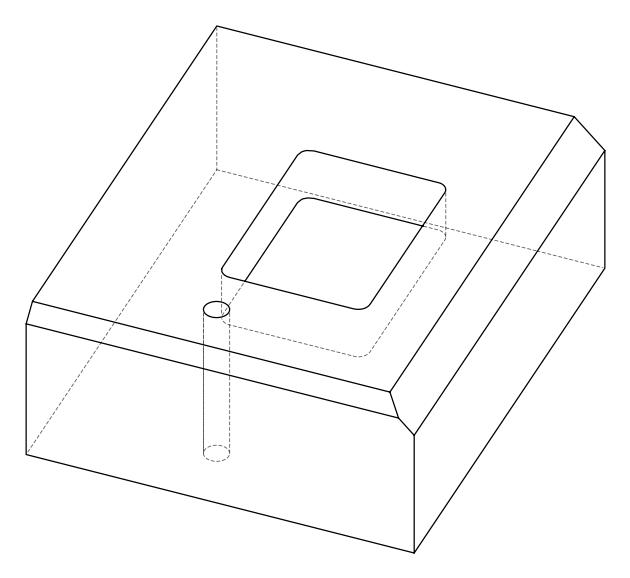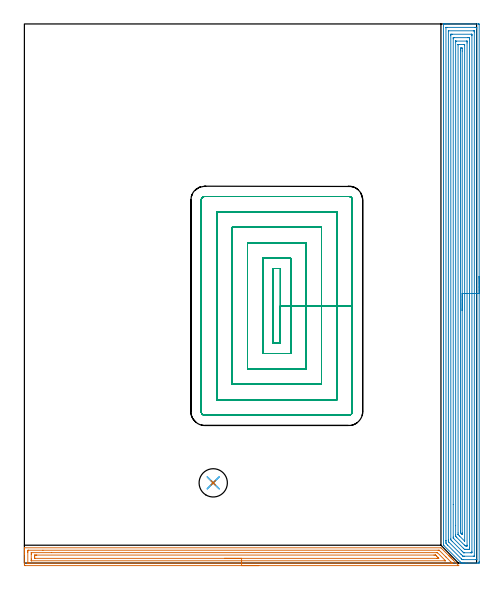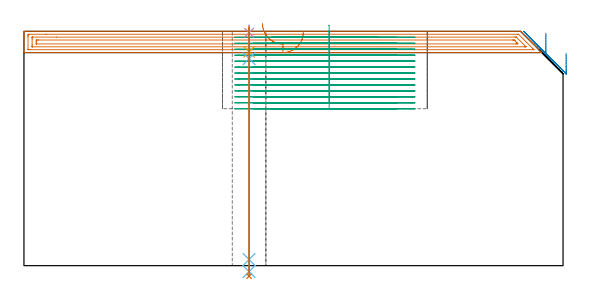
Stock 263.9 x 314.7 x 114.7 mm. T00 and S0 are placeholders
(PLAN: 7 operations, 5 tool changes, 71.7 min)
(1 AREA_MILL | FG_CHAMFER_SURFACE | UGT0205_001 | 8.19 min | 14024 mm3)
(2 AREA_MILL_1 | FG_CHAMFER_SURFACE_1 | UGT0205_001 | 20.24 min | 67366 mm3)
(3 MILL_RECTANGULAR_POCKET | POCKET_RECTANGULAR_STRAIGHT | NXT0201_011 | Follow Part, ap 3, ae 75% | 42.15 min | 528154 mm3)
(4 SPOT_DRILL | STEP1HOLE | NXT0321_9005460120000 | 0.03 min | 8 mm3)
(5 DRILL_BLIND_HOLE_INTO_CENTER | STEP1HOLE | NXT0301_038 | 0.05 min | 309 mm3)
(6 GUN_DRILL_THROUGH_HOLE | STEP1HOLE | UGT0307_002 | 0.55 min | 3005 mm3)
(7 SPADE_DRILL_TO_ENLARGE_THROUGH_HOLE | STEP1HOLE | UGT0306_007 | 0.49 min | 21145 mm3)
(TOOL UGT0205_001 | Chamfer Mill 20 x 3 x 45 deg. | D20 FL50 Z2)
(TOOL NXT0201_011 | ENDMILL 12mm [2P460-1200-NA 1630] | D12 FL38 Z6)
(TOOL NXT0321_9005460120000 | NC Spot Drill, 142deg, 12mm, Carbide, Uncoated | D12 PA142 FL30 Z2)
(TOOL NXT0301_038 | Carbide Drill 6.7mm [860.1-0670-034A1-MM 2214] | D6.7 PA140 FL53 Z2)
(TOOL UGT0307_002 | Gun Drill 6 mm | D6 PA130 FL24 Z1)
(TOOL UGT0306_007 | Spade Drill 16.5mm | D16.5 PA132 FL10 Z2)
(OP 1 AREA_MILL)
G17 G21 G94 G90
T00 M6
G54
G17 G0 G90 X136.75 Y-1.5 S1061 M3
G43 Z124.7 H0
Z114.3
G94 G1 X136.712 Z113.428 F250.
X136.598 Z112.564
X136.409 Z111.712
X136.147 Z110.88
X135.813 Z110.074
X135.41 Z109.3
X134.942 Z108.564
X134.41 Z107.872
X133.821 Z107.229
X133.178 Z106.64
X132.486 Z106.109
X131.75 Z105.64
X130.976 Z105.237
X130.17 Z104.903
X129.338 Z104.641
X128.486 Z104.452
X127.622 Z104.338
X126.75 Z104.3
X0.593
X0.21 Y-1.496 Z104.302
X0.01 Y-1.492 Z104.305
X0.005 Y-1.12 Z104.677
X0. Y-0.537 Z105.26
Y5.015 Z110.809
Y5.601 Z111.399
Y5.891 Z111.688
Y6.478 Z112.275
Y6.767 Z112.563
Y7.346 Z113.146
Y7.644 Z113.443
Y8.649 Z114.448
X0.002 Y8.776 Z114.569
X0.01 Y8.898 Z114.689
X0.147 Y8.9 Z114.7
X243.1
X247.425 Y4.576 Z110.373
X247.557 Y4.444 Z110.241
X247.727 Y4.274 Z110.072
X247.864 Y4.138 Z109.934
X248.003 Y3.998 Z109.796
X248.158 Y3.843 Z109.641
X248.302 Y3.7 Z109.495
X248.449 Y3.552 Z109.35
X248.589 Y3.412 Z109.21
X248.74 Y3.262 Z109.057
X248.895 Y3.106 Z108.904
X249.02 Y2.981 Z108.779
X249.179 Y2.824 Z108.618
X249.687 Y2.313 Z108.113
X249.935 Y2.066 Z107.864
X250.054 Y1.947 Z107.743
X250.383 Y1.617 Z107.417
X253.38 Y-1.38 Z104.419
X253.482 Y-1.494 Z104.305
X253.459 Y-1.496 Z104.304
X253.262 Y-1.5 Z104.3
X253.204
X126.75
Y-0.086 Z105.714
X3.107
X2.376 Y-0.085 Z105.715
X2.213 Y-0.083 Z105.717
X2.038 Y-0.079 Z105.721
X2.009 Y-0.073 Z105.727
X2.005 Y-0.05 Z105.75
X2.003 Y-0.025 Z105.775
X2. Y0.126 Z105.926
Y6.26 Z112.06
X2.002 Y6.767 Z112.567
X2.006 Y7.131 Z112.931
X2.02 Y7.479 Z113.279
X2.376 Y7.483 Z113.283
X2.538 Y7.485 Z113.285
X10.834 Y7.486 Z113.286
X241.478 Y7.485 Z113.285
X241.842 Y7.482 Z113.282
X242.024 Y7.479 Z113.279
X242.067 Y7.472 Z113.272
X242.12 Y7.424 Z113.224
X242.208 Y7.34 Z113.14
X246.009 Y3.542 Z109.342
X248.918 Y0.633 Z106.433
X249.341 Y0.209 Z106.009
X249.562 Y-0.016 Z105.784
X249.606 Y-0.065 Z105.735
X249.618 Y-0.08 Z105.72
X249.608 Y-0.081 Z105.719
X249.556 Y-0.083 Z105.717
X249.341 Y-0.085 Z105.715
X249.18 Y-0.086 Z105.714
X126.75
Y1.329 Z107.129
X4.098
X4.049 Y1.331 Z107.131
X4.019 Y1.334 Z107.134
X4.01 Y1.337 Z107.137
X4.008 Y1.353 Z107.153
X4.002 Y1.509 Z107.309
X4. Y1.665 Z107.465
Y2.386 Z108.186
Y5.171 Z110.971
X4.002 Y5.891 Z111.691
X4.005 Y6.043 Z111.843
X4.01 Y6.064 Z111.864
X4.023 Y6.066 Z111.866
X4.068 Y6.069 Z111.869
X4.159 Y6.071 Z111.871
X15.9 Y6.072 Z111.872
X240.425 Y6.071 Z111.871
X240.609 Y6.07 Z111.87
X240.976 Y6.066 Z111.866
X241.021 Y6.064 Z111.864
X241.035 Y6.056 Z111.856
X241.062 Y6.034 Z111.834
X241.112 Y5.987 Z111.787
X245.591 Y1.509 Z107.309
X245.689 Y1.409 Z107.209
X245.746 Y1.347 Z107.147
X245.753 Y1.338 Z107.138
X245.722 Y1.335 Z107.135
X245.618 Y1.332 Z107.132
X245.25 Y1.329 Z107.129
X245.066
X126.75
Y2.743 Z108.543
X6.12
X6.052 Y2.745 Z108.545
X6.022 Y2.747 Z108.547
X6.01 Y2.749 Z108.549
X6.008 Y2.766 Z108.566
X6.004 Y2.853 Z108.653
X6. Y3.205 Z109.005
Y4.082 Z109.882
X6.001 Y4.138 Z109.938
X6.007 Y4.548 Z110.348
X6.01 Y4.644 Z110.444
X6.13 Y4.65 Z110.45
X6.309 Y4.654 Z110.454
X6.834 Y4.657 Z110.457
X7.198
X239.005
X239.533 Y4.656 Z110.456
X239.901 Y4.653 Z110.453
X239.961 Y4.65 Z110.45
X239.998 Y4.642 Z110.442
X240.425 Y4.226 Z110.026
X240.513 Y4.138 Z109.938
X241.316 Y3.333 Z109.133
X241.382 Y3.262 Z109.062
X241.837 Y2.75 Z108.55
X241.316 Y2.746 Z108.546
X240.789 Y2.743 Z108.543
X126.75
X125.878 Z108.581
X125.014 Z108.695
X124.162 Z108.883
X123.33 Z109.146
X122.524 Z109.48
X121.75 Z109.882
X121.014 Z110.351
X120.322 Z110.882
X119.679 Z111.472
X119.09 Z112.115
X118.558 Z112.807
X118.09 Z113.543
X117.687 Z114.317
X117.353 Z115.123
X117.091 Z115.955
X116.902 Z116.806
X116.788 Z117.671
X116.75 Z118.543
G0 Z124.7
M5
M2
(OP 2 AREA_MILL_1)
G17 G21 G94 G90
T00 M6
G54
G17 G0 G90 X265.4 Y167.3 S1061 M3
G43 Z124.7 H0
Z103.9
G94 G1 Y167.262 Z103.028 F250.
Y167.148 Z102.164
Y166.959 Z101.312
Y166.697 Z100.48
Y166.363 Z99.674
Y165.96 Z98.9
Y165.492 Z98.164
Y164.96 Z97.472
Y164.371 Z96.829
Y163.728 Z96.24
Y163.036 Z95.709
Y162.3 Z95.24
Y161.526 Z94.837
Y160.72 Z94.503
Y159.888 Z94.241
Y159.036 Z94.052
Y158.172 Z93.938
Y157.3 Z93.9
Y0.91
X265.399 Y0.611 Z93.901
X265.393 Y0.023 Z93.904
X265.392 Y0.007 Z93.906
X264.807 Y0.003 Z94.49
X264.197 Y0. Z95.1
X258.566 Z100.728
X257.111 Z102.186
X256.783 Z102.512
X256.127 Z103.172
X255.655 Z103.644
X255. Y0.01 Z104.299
X254.838 Y0.164 Z104.461
X254.389 Y0.611 Z104.91
X244.862 Y10.138 Z114.438
X244.62 Y10.381 Z114.678
X244.606 Y10.405 Z114.692
X244.6 Y10.431 Z114.7
Y314.436
X244.603 Y314.59 Z114.688
X244.652 Y314.593 Z114.64
X245.036 Y314.6 Z114.263
X245.429 Z113.871
X246.084 Z113.211
X247.304 Z111.993
X247.868 Z111.427
X258.871 Z100.426
X264.807 Z94.49
X265.091 Y314.598 Z94.206
X265.392 Y314.59 Z93.906
X265.399 Y314.289 Z93.899
X265.4 Y157.3 Z93.9
X263.986 Z95.314
X263.985 Y2.256 Z95.315
X263.982 Y2.115 Z95.318
X263.979 Y2.024 Z95.321
X263.973 Y2.009 Z95.327
X263.964 Y2.006 Z95.336
X263.916 Y2.003 Z95.384
X263.419 Y2. Z95.881
X256.287 Z103.013
X255.892 Y2.004 Z103.408
X255.496 Y2.01 Z103.804
X255.449 Y2.013 Z103.851
X255.423 Y2.035 Z103.877
X255.369 Y2.084 Z103.931
X255.263 Y2.187 Z104.037
X255.053 Y2.396 Z104.247
X246.976 Y10.474 Z112.324
X246.131 Y11.324 Z113.169
X246.084 Y11.377 Z113.216
X246.021 Y12.217 Z113.279
X246.018 Y12.284 Z113.282
X246.014 Y13.11 Z113.286
Y13.18
X246.015 Y312.344 Z113.285
X246.018 Y312.485 Z113.282
X246.021 Y312.576 Z113.279
X246.027 Y312.591 Z113.273
X246.036 Y312.593 Z113.264
X246.084 Y312.597 Z113.216
X246.581 Y312.6 Z112.719
X263.024 Z96.276
X263.521 Y312.599 Z95.779
X263.916 Y312.592 Z95.384
X263.966 Y312.59 Z95.334
X263.979 Y312.414 Z95.321
X263.984 Y312.274 Z95.316
X263.985 Y312.204 Z95.315
X263.986 Y157.3 Z95.314
X262.572 Z96.728
X262.571 Y4.182 Z96.729
X262.57 Y4.072 Z96.73
X262.567 Y4.019 Z96.733
X262.566 Y4.012 Z96.734
X262.547 Y4.008 Z96.753
X262.495 Y4.004 Z96.805
X262.314 Y4. Z96.986
X256.783 Y4.001 Z102.517
X256.066 Y4.007 Z103.234
X255.892 Y4.018 Z103.408
X255.721 Y4.182 Z103.579
X255. Y4.899 Z104.3
X254.825 Y5.075 Z104.475
X247.683 Y12.217 Z111.617
X247.499 Y12.409 Z111.801
X247.448 Y12.463 Z111.852
X247.435 Y12.495 Z111.865
X247.433 Y12.547 Z111.867
X247.43 Y12.655 Z111.87
X247.429 Y13.11 Z111.871
Y13.55
Y310.418
X247.43 Y310.528 Z111.87
X247.433 Y310.581 Z111.867
X247.434 Y310.587 Z111.866
X247.453 Y310.592 Z111.847
X247.505 Y310.596 Z111.795
X247.686 Y310.6 Z111.614
X262.132 Z97.168
X262.314 Y310.598 Z96.986
X262.435 Y310.595 Z96.865
X262.531 Y310.59 Z96.769
X262.565 Y310.582 Z96.735
X262.566 Y310.564 Z96.734
X262.569 Y310.418 Z96.731
X262.571 Y309.979 Z96.729
X262.572 Y157.3 Z96.728
X261.157 Z98.143
Y6.86
X261.151 Y6.058 Z98.149
X261.148 Y6.01 Z98.152
X261.101 Y6.007 Z98.199
X260.994 Y6.003 Z98.306
X260.779 Y6.001 Z98.521
X260.349 Y6. Z98.951
X256.751 Z102.549
X256.536 Y6.001 Z102.764
X256.429 Y6.003 Z102.871
X256.375 Y6.007 Z102.925
X256.35 Y6.011 Z102.95
X256.297 Y6.062 Z103.003
X255.892 Y6.46 Z103.408
X255.489 Y6.86 Z103.811
X255. Y7.349 Z104.3
X249.651 Y12.699 Z109.649
X249.244 Y13.11 Z110.056
X248.85 Y13.52 Z110.45
X248.844 Y13.918 Z110.456
X248.843 Y14.003 Z110.457
Y307.74
X248.849 Y308.542 Z110.451
X248.852 Y308.59 Z110.448
X248.899 Y308.593 Z110.401
X249.006 Y308.597 Z110.294
X249.221 Y308.599 Z110.079
X249.651 Y308.6 Z109.649
X260.793 Y308.599 Z98.507
X260.999 Y308.597 Z98.301
X261.101 Y308.593 Z98.199
X261.147 Y308.59 Z98.153
X261.15 Y308.557 Z98.15
X261.157 Y307.824 Z98.143
Y307.74
Y157.3
X259.743 Z99.557
X259.742 Y8.646 Z99.558
X259.741 Y8.362 Z99.559
X259.736 Y8.075 Z99.564
X259.733 Y8.009 Z99.567
X259.699 Y8.007 Z99.601
X259.619 Y8.003 Z99.681
X259.458 Y8.001 Z99.842
X259.211 Y8. Z100.089
X258.32 Z100.98
X257.675 Y8.002 Z101.625
X257.424 Y8.004 Z101.876
X256.783 Y8.025 Z102.517
X256.154 Y8.646 Z103.146
X250.542 Y14.257 Z108.758
X250.384 Y14.418 Z108.916
X250.305 Y14.501 Z108.995
X250.269 Y14.541 Z109.031
X250.264 Y14.611 Z109.036
X250.26 Y14.896 Z109.04
X250.258 Y15.18 Z109.042
X250.257 Y34.154 Z109.043
X250.258 Y305.954 Z109.042
X250.259 Y306.238 Z109.041
X250.264 Y306.525 Z109.036
X250.267 Y306.591 Z109.033
X250.301 Y306.593 Z108.999
X250.381 Y306.597 Z108.919
X250.542 Y306.599 Z108.758
X250.789 Y306.6 Z108.511
X258.813 Z100.487
X259.458 Y306.597 Z99.842
X259.712 Y306.592 Z99.588
X259.737 Y306.58 Z99.563
X259.739 Y306.566 Z99.561
X259.742 Y305.954 Z99.558
X259.743 Y305.668 Z99.557
Y157.3
X258.329 Z100.971
Y10.431
X258.327 Y10.104 Z100.973
X258.324 Y10.023 Z100.976
X258.323 Y10.011 Z100.977
X258.301 Y10.007 Z100.999
X258.249 Y10.003 Z101.051
X258.105 Y10.001 Z101.195
X257.675 Y10.006 Z101.625
X257.25 Y10.014 Z102.05
X256.817 Y10.431 Z102.483
X256.783 Y10.465 Z102.517
X252.325 Y14.922 Z106.975
X251.895 Y15.36 Z107.405
X251.683 Y15.577 Z107.617
X251.678 Y15.788 Z107.622
X251.672 Y16.442 Z107.628
X251.671 Y21.814 Z107.629
Y304.168
X251.673 Y304.496 Z107.627
X251.676 Y304.577 Z107.624
X251.677 Y304.589 Z107.623
X251.699 Y304.593 Z107.601
X251.751 Y304.597 Z107.549
X251.895 Y304.6 Z107.405
X258.137 Y304.599 Z101.163
X258.29 Y304.593 Z101.01
X258.322 Y304.59 Z100.978
X258.324 Y304.535 Z100.976
X258.328 Y304.407 Z100.972
X258.329 Y304.168 Z100.971
Y303.513
Y157.3
X256.915 Z102.385
X256.914 Y12.978 Z102.386
X256.913 Y12.847 Z102.387
X256.91 Y12.81 Z102.39
X256.908 Y12.802 Z102.392
X256.903 Y12.805 Z102.397
X256.85 Y12.851 Z102.45
X256.783 Y12.915 Z102.517
X253.909 Y15.788 Z105.391
X253.217 Y16.484 Z106.083
X253.12 Y16.586 Z106.18
X253.097 Y16.612 Z106.203
X253.092 Y16.639 Z106.208
X253.089 Y16.681 Z106.211
X253.087 Y16.812 Z106.213
X253.085 Y17.574 Z106.215
X253.086 Y302.383 Z106.214
X253.087 Y302.513 Z106.213
X253.089 Y302.558 Z106.211
X253.092 Y302.585 Z106.208
X253.11 Y302.59 Z106.19
X253.217 Y302.593 Z106.083
X253.892 Y302.6 Z105.408
X256.567 Z102.733
X256.783 Y302.597 Z102.517
X256.855 Y302.594 Z102.445
X256.906 Y302.59 Z102.394
X256.909 Y302.514 Z102.391
X256.913 Y302.383 Z102.387
X256.914 Y302.252 Z102.386
X256.915 Y157.3 Z102.385
X255.5 Z103.8
Y17.574
X255.498 Y17.075 Z103.802
X255.493 Y16.681 Z103.807
X255.492 Y16.666 Z103.808
X255.47 Y16.681 Z103.83
X255. Y17.149 Z104.3
X254.578 Y17.574 Z104.722
X254.518 Y17.641 Z104.782
X254.507 Y17.701 Z104.793
X254.504 Y17.825 Z104.796
X254.501 Y18.074 Z104.799
X254.5 Y18.467 Z104.8
Y18.968
Y299.313
Y299.704
X254.503 Y300.202 Z104.797
X254.507 Y300.597 Z104.793
X254.997 Y300.6 Z104.303
X255.493 Y300.597 Z103.807
X255.498 Y300.099 Z103.802
X255.5 Y298.811 Z103.8
Y157.3
Y156.428 Z103.838
Y155.564 Z103.951
Y154.712 Z104.14
Y153.88 Z104.403
Y153.074 Z104.736
Y152.3 Z105.139
Y151.564 Z105.608
Y150.872 Z106.139
Y150.229 Z106.728
Y149.64 Z107.372
Y149.108 Z108.064
Y148.64 Z108.8
Y148.237 Z109.573
Y147.903 Z110.379
Y147.641 Z111.211
Y147.452 Z112.063
Y147.338 Z112.928
Y147.3 Z113.8
G0 Z124.7
M5
M2
(OP 3 MILL_RECTANGULAR_POCKET)
G17 G21 G94 G90
T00 M6
G54
G17 G0 G90 X149.124 Y128.3 S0 M3
G43 Z124.7 H1
Z117.7
G94 G1 X149.4 Z117.626 F250.
Y150.1 Z111.785
Y171.9 F500.
X145.2
Y128.3
X149.4
Y150.1
X155.4
Y177.9
X139.2
Y122.3
X155.4
Y150.1
X164.4
Y186.9
X130.2
Y113.3
X164.4
Y150.1
X173.4
Y195.9
X121.2
Y104.3
X173.4
Y150.1
X182.4
Y204.9
X112.2
Y95.3
X182.4
Y150.1
X191.4
Y211.9
G3 X189.4 Y213.9 R2.
G1 X105.2
G3 X103.2 Y211.9 R2.
G1 Y88.3
G3 X105.2 Y86.3 R2.
G1 X189.4
G3 X191.4 Y88.3 R2.
G1 Y150.1
Y151.1
G0 X149.124 Y128.3 Z114.785
G1 X149.4 Z114.71 F250.
Y150.1 Z108.869
Y171.9 F500.
X145.2
Y128.3
X149.4
Y150.1
X155.4
Y177.9
X139.2
Y122.3
X155.4
Y150.1
X164.4
Y186.9
X130.2
Y113.3
X164.4
Y150.1
X173.4
Y195.9
X121.2
Y104.3
X173.4
Y150.1
X182.4
Y204.9
X112.2
Y95.3
X182.4
Y150.1
X191.4
Y211.9
G3 X189.4 Y213.9 R2.
G1 X105.2
G3 X103.2 Y211.9 R2.
G1 Y88.3
G3 X105.2 Y86.3 R2.
G1 X189.4
G3 X191.4 Y88.3 R2.
G1 Y150.1
Y151.1
G0 X149.124 Y128.3 Z111.869
G1 X149.4 Z111.795 F250.
Y150.1 Z105.954
Y171.9 F500.
X145.2
Y128.3
X149.4
Y150.1
X155.4
Y177.9
X139.2
Y122.3
X155.4
Y150.1
X164.4
Y186.9
X130.2
Y113.3
X164.4
Y150.1
X173.4
Y195.9
X121.2
Y104.3
X173.4
Y150.1
X182.4
Y204.9
X112.2
Y95.3
X182.4
Y150.1
X191.4
Y211.9
G3 X189.4 Y213.9 R2.
G1 X105.2
G3 X103.2 Y211.9 R2.
G1 Y88.3
G3 X105.2 Y86.3 R2.
G1 X189.4
G3 X191.4 Y88.3 R2.
G1 Y150.1
Y151.1
G0 X149.124 Y128.3 Z108.954
G1 X149.4 Z108.88 F250.
Y150.1 Z103.038
Y171.9 F500.
X145.2
Y128.3
X149.4
Y150.1
X155.4
Y177.9
X139.2
Y122.3
X155.4
Y150.1
X164.4
Y186.9
X130.2
Y113.3
X164.4
Y150.1
X173.4
Y195.9
X121.2
Y104.3
X173.4
Y150.1
X182.4
Y204.9
X112.2
Y95.3
X182.4
Y150.1
X191.4
Y211.9
G3 X189.4 Y213.9 R2.
G1 X105.2
G3 X103.2 Y211.9 R2.
G1 Y88.3
G3 X105.2 Y86.3 R2.
G1 X189.4
G3 X191.4 Y88.3 R2.
G1 Y150.1
Y151.1
G0 X149.124 Y128.3 Z106.038
G1 X149.4 Z105.964 F250.
Y150.1 Z100.123
Y171.9 F500.
X145.2
Y128.3
X149.4
Y150.1
X155.4
Y177.9
X139.2
Y122.3
X155.4
Y150.1
X164.4
Y186.9
X130.2
Y113.3
X164.4
Y150.1
X173.4
Y195.9
X121.2
Y104.3
X173.4
Y150.1
X182.4
Y204.9
X112.2
Y95.3
X182.4
Y150.1
X191.4
Y211.9
G3 X189.4 Y213.9 R2.
G1 X105.2
G3 X103.2 Y211.9 R2.
G1 Y88.3
G3 X105.2 Y86.3 R2.
G1 X189.4
G3 X191.4 Y88.3 R2.
G1 Y150.1
Y151.1
G0 X149.124 Y128.3 Z103.123
G1 X149.4 Z103.049 F250.
Y150.1 Z97.208
Y171.9 F500.
X145.2
Y128.3
X149.4
Y150.1
X155.4
Y177.9
X139.2
Y122.3
X155.4
Y150.1
X164.4
Y186.9
X130.2
Y113.3
X164.4
Y150.1
X173.4
Y195.9
X121.2
Y104.3
X173.4
Y150.1
X182.4
Y204.9
X112.2
Y95.3
X182.4
Y150.1
X191.4
Y211.9
G3 X189.4 Y213.9 R2.
G1 X105.2
G3 X103.2 Y211.9 R2.
G1 Y88.3
G3 X105.2 Y86.3 R2.
G1 X189.4
G3 X191.4 Y88.3 R2.
G1 Y150.1
Y151.1
G0 X149.124 Y128.3 Z100.208
G1 X149.4 Z100.134 F250.
Y150.1 Z94.292
Y171.9 F500.
X145.2
Y128.3
X149.4
Y150.1
X155.4
Y177.9
X139.2
Y122.3
X155.4
Y150.1
X164.4
Y186.9
X130.2
Y113.3
X164.4
Y150.1
X173.4
Y195.9
X121.2
Y104.3
X173.4
Y150.1
X182.4
Y204.9
X112.2
Y95.3
X182.4
Y150.1
X191.4
Y211.9
G3 X189.4 Y213.9 R2.
G1 X105.2
G3 X103.2 Y211.9 R2.
G1 Y88.3
G3 X105.2 Y86.3 R2.
G1 X189.4
G3 X191.4 Y88.3 R2.
G1 Y150.1
Y151.1
G0 X149.124 Y128.3 Z97.292
G1 X149.4 Z97.218 F250.
Y150.1 Z91.377
Y171.9 F500.
X145.2
Y128.3
X149.4
Y150.1
X155.4
Y177.9
X139.2
Y122.3
X155.4
Y150.1
X164.4
Y186.9
X130.2
Y113.3
X164.4
Y150.1
X173.4
Y195.9
X121.2
Y104.3
X173.4
Y150.1
X182.4
Y204.9
X112.2
Y95.3
X182.4
Y150.1
X191.4
Y211.9
G3 X189.4 Y213.9 R2.
G1 X105.2
G3 X103.2 Y211.9 R2.
G1 Y88.3
G3 X105.2 Y86.3 R2.
G1 X189.4
G3 X191.4 Y88.3 R2.
G1 Y150.1
Y151.1
G0 X149.124 Y128.3 Z94.377
G1 X149.4 Z94.303 F250.
Y150.1 Z88.462
Y171.9 F500.
X145.2
Y128.3
X149.4
Y150.1
X155.4
Y177.9
X139.2
Y122.3
X155.4
Y150.1
X164.4
Y186.9
X130.2
Y113.3
X164.4
Y150.1
X173.4
Y195.9
X121.2
Y104.3
X173.4
Y150.1
X182.4
Y204.9
X112.2
Y95.3
X182.4
Y150.1
X191.4
Y211.9
G3 X189.4 Y213.9 R2.
G1 X105.2
G3 X103.2 Y211.9 R2.
G1 Y88.3
G3 X105.2 Y86.3 R2.
G1 X189.4
G3 X191.4 Y88.3 R2.
G1 Y150.1
Y151.1
G0 X149.124 Y128.3 Z91.462
G1 X149.4 Z91.387 F250.
Y150.1 Z85.546
Y171.9 F500.
X145.2
Y128.3
X149.4
Y150.1
X155.4
Y177.9
X139.2
Y122.3
X155.4
Y150.1
X164.4
Y186.9
X130.2
Y113.3
X164.4
Y150.1
X173.4
Y195.9
X121.2
Y104.3
X173.4
Y150.1
X182.4
Y204.9
X112.2
Y95.3
X182.4
Y150.1
X191.4
Y211.9
G3 X189.4 Y213.9 R2.
G1 X105.2
G3 X103.2 Y211.9 R2.
G1 Y88.3
G3 X105.2 Y86.3 R2.
G1 X189.4
G3 X191.4 Y88.3 R2.
G1 Y150.1
Y151.1
G0 X149.124 Y128.3 Z88.546
G1 X149.4 Z88.472 F250.
Y150.1 Z82.631
Y171.9 F500.
X145.2
Y128.3
X149.4
Y150.1
X155.4
Y177.9
X139.2
Y122.3
X155.4
Y150.1
X164.4
Y186.9
X130.2
Y113.3
X164.4
Y150.1
X173.4
Y195.9
X121.2
Y104.3
X173.4
Y150.1
X182.4
Y204.9
X112.2
Y95.3
X182.4
Y150.1
X191.4
Y211.9
G3 X189.4 Y213.9 R2.
G1 X105.2
G3 X103.2 Y211.9 R2.
G1 Y88.3
G3 X105.2 Y86.3 R2.
G1 X189.4
G3 X191.4 Y88.3 R2.
G1 Y150.1
Y151.1
G0 X149.124 Y128.3 Z85.631
G1 X149.4 Z85.557 F250.
Y150.1 Z79.715
Y171.9 F500.
X145.2
Y128.3
X149.4
Y150.1
X155.4
Y177.9
X139.2
Y122.3
X155.4
Y150.1
X164.4
Y186.9
X130.2
Y113.3
X164.4
Y150.1
X173.4
Y195.9
X121.2
Y104.3
X173.4
Y150.1
X182.4
Y204.9
X112.2
Y95.3
X182.4
Y150.1
X191.4
Y211.9
G3 X189.4 Y213.9 R2.
G1 X105.2
G3 X103.2 Y211.9 R2.
G1 Y88.3
G3 X105.2 Y86.3 R2.
G1 X189.4
G3 X191.4 Y88.3 R2.
G1 Y150.1
Y151.1
G0 X149.124 Y128.3 Z82.715
G1 X149.4 Z82.641 F250.
Y150.1 Z76.8
Y171.9 F500.
X145.2
Y128.3
X149.4
Y150.1
X155.4
Y177.9
X139.2
Y122.3
X155.4
Y150.1
X164.4
Y186.9
X130.2
Y113.3
X164.4
Y150.1
X173.4
Y195.9
X121.2
Y104.3
X173.4
Y150.1
X182.4
Y204.9
X112.2
Y95.3
X182.4
Y150.1
X191.4
Y211.9
G3 X189.4 Y213.9 R2.
G1 X105.2
G3 X103.2 Y211.9 R2.
G1 Y88.3
G3 X105.2 Y86.3 R2.
G1 X189.4
G3 X191.4 Y88.3 R2.
G1 Y150.1
Y151.1
G0 Z124.7
M5
M2
(OP 4 SPOT_DRILL)
G17 G21 G94 G90
T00 M6
G54
G17 G0 G90 X110.2 Y46.8 S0 M3
G43 Z124.7 H0
G94 G81 G98 Z113.99 F250. R117.7
G80
M5
M2
(OP 5 DRILL_BLIND_HOLE_INTO_CENTER)
G17 G21 G94 G90
T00 M6
G54
G17 G0 G90 X110.2 Y46.8 S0 M3
G43 Z124.7 H1
G94 G81 G98 Z104.65 F250. R116.7
G80
M5
M2
(OP 6 GUN_DRILL_THROUGH_HOLE)
G17 G21 G94 G90
T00 M6
G54
G17 G0 G90 X110.2 Y46.8 M8
G43 Z124.7 H0
Z114.404
S716 M3
G94 G1 Z101.343 F125. M26
G4 X.084
Z3. F250.
G4 X.084
Z-2.899 F125.
G4 X.084
M5
M9
G0 Z114.404
Z124.7
M2
(OP 7 SPADE_DRILL_TO_ENLARGE_THROUGH_HOLE)
G17 G21 G94 G90
T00 M6
G54
G17 G0 G90 X110.2 Y46.8 S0 M3
G43 Z124.7 H0
G94 G73 G98 Z-5.173 F250. Q14.984 R116.7
G80
M5
M2
